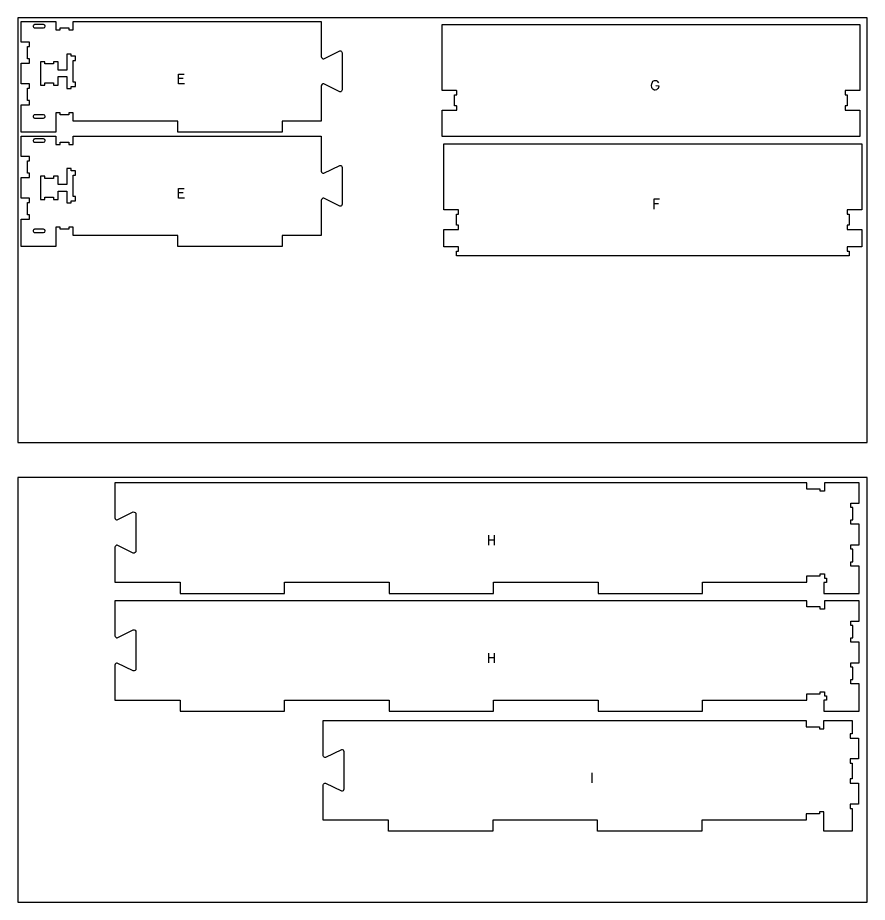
# Model space of a CAD drawing. Header units: millimetres. Extents: x -1220 to 1220, y -1930 to 4127.
# Drawn here: x -1220 to 1220, y -1930 to 610 of the extents above; entities that cross this region are included whole.
import ezdxf

# ---------------------------------------------------------------- set-up
doc = ezdxf.new("R2010")
doc.units = ezdxf.units.MM
for name, color, linetype, true_color in [('0_SHEET_SPRUCEPLY_2440X122', 1, 'Continuous', 0xff0000), ('1_ANYTOOL_1MMDEEP_LABELS_S', 2, 'Continuous', 0xffff00), ('3_ANYTOOL_CUTTHROUGH_INSID', 4, 'Continuous', 0x00ffff), ('4_ANYTOOL_CUTTHROUGH_OUTSI', 5, 'Continuous', 0x0000ff)]:
    doc.layers.add(name, color=color, linetype=linetype, true_color=true_color)

msp = doc.modelspace()

# ---------------------------------------------------------------- linework, layer by layer
at = {"layer": '0_SHEET_SPRUCEPLY_2440X122'}
for points in [[(-1220, 610), (-1220, -610), (1220, -610), (1220, 610)], [(-1220, -710), (-1220, -1930), (1220, -1930), (1220, -710)]]:
    msp.add_lwpolyline(points, close=True, dxfattribs=at)
at = {"layer": '1_ANYTOOL_1MMDEEP_LABELS_S'}
for p, q in [((-744.5, 435.2, 0), (-758.2, 435.2, 0)), ((-744.6, 106.7, 0), (-758.2, 106.7, 0)), ((620.5, 75.5, 0), (607, 75.5, 0)), ((132.2, -876.3, 0), (132.2, -904.3, 0)), ((149.3, -904.3, 0), (149.3, -876.3, 0)), ((149.3, -890, 0), (132.2, -890, 0)), ((132.2, -1214.7, 0), (132.2, -1242.7, 0)), ((149.3, -1242.7, 0), (149.3, -1214.7, 0)), ((149.3, -1228.4, 0), (132.2, -1228.4, 0)), ((428.6, -1558.7, 0), (428.6, -1586.7, 0))]:
    msp.add_line(p, q, dxfattribs=at)
for points in [[(-740.5, 420.2), (-758.2, 420.2), (-758.2, 448.2), (-741.6, 448.2)], [(612.3, 414.9), (621.4, 414.8), (620.4, 409.3), (619.4, 407.1), (617.9, 405.3), (614.5, 402.8), (610.8, 401.9), (608.9, 402.1), (607, 402.7), (603.7, 405.2), (602.3, 407.1), (601.3, 409.5), (600.5, 415.5), (601.1, 420.5), (603, 425.3), (604.4, 427.3), (606.3, 428.8), (608.6, 429.7), (611.4, 430), (614.4, 429.5), (616.8, 427.9), (620.3, 423.1)], [(-740.6, 91.7), (-758.2, 91.7), (-758.2, 119.7), (-741.6, 119.7)], [(623.5, 88.5), (607, 88.5), (607, 60.5)]]:
    msp.add_lwpolyline(points, dxfattribs=at)
at = {"layer": '3_ANYTOOL_CUTTHROUGH_INSID'}
for points in [[(-1145.4, 590.2), (-1171.2, 590.2), (-1171.9, 590.1), (-1172.7, 589.9), (-1173.4, 589.4), (-1174.6, 588), (-1175.1, 586.3), (-1175.1, 584.6), (-1174.6, 582.9), (-1173.4, 581.5), (-1172.7, 581.1), (-1171.9, 580.8), (-1171.2, 580.7), (-1145.4, 580.7, 1)], [(-1145.4, 321.7, 1), (-1145.4, 331.2), (-1171.2, 331.2), (-1171.9, 331.1), (-1172.7, 330.9), (-1173.4, 330.4), (-1174.6, 329), (-1175.1, 327.3), (-1175.1, 325.6), (-1174.6, 323.9), (-1173.4, 322.5), (-1172.7, 322.1), (-1171.9, 321.8), (-1171.2, 321.7)], [(-1145.5, 261.7), (-1171.2, 261.7), (-1172, 261.6), (-1172.7, 261.3), (-1173.5, 260.9), (-1174.6, 259.5), (-1175.1, 257.8), (-1175.1, 256.1), (-1174.6, 254.4), (-1173.5, 253), (-1172.7, 252.5), (-1172, 252.3), (-1171.2, 252.2), (-1145.5, 252.2, 1)], [(-1145.5, -6.8, 1), (-1145.5, 2.7), (-1171.2, 2.7), (-1172, 2.6), (-1172.7, 2.3), (-1173.5, 1.9), (-1174.6, 0.5), (-1175.1, -1.2), (-1175.1, -2.9), (-1174.6, -4.6), (-1173.5, -6), (-1172.7, -6.5), (-1172, -6.7), (-1171.2, -6.8)]]:
    msp.add_lwpolyline(points, format="xyb", close=True, dxfattribs=at)
for points in [[(-1060.7, 499.3), (-1060.7, 499.2), (-1066.2, 499.2), (-1066.2, 505.2), (-1078.7, 505.2), (-1078.7, 459.2), (-1104.2, 459.2), (-1104.2, 483.2), (-1116.7, 483.2), (-1116.7, 477.2), (-1142.2, 477.2), (-1142.2, 483.2), (-1154.7, 483.2), (-1154.7, 416.7), (-1142.2, 416.7), (-1142.2, 422.7), (-1116.7, 422.7), (-1116.7, 416.7), (-1104.2, 416.7), (-1104.2, 440.7), (-1078.7, 440.7), (-1078.7, 406.7), (-1066.2, 406.7), (-1066.2, 412.7), (-1060.2, 412.7), (-1060.2, 412.8), (-1054.2, 412.8), (-1054.2, 425.3), (-1060.2, 425.3), (-1060.2, 486.8), (-1054.2, 486.8), (-1054.2, 499.3)], [(-1060.7, 170.7), (-1060.7, 170.6), (-1066.2, 170.6), (-1066.2, 176.6), (-1078.7, 176.6), (-1078.7, 130.7), (-1104.2, 130.7), (-1104.2, 154.7), (-1116.7, 154.7), (-1116.7, 148.7), (-1142.2, 148.7), (-1142.2, 154.7), (-1154.7, 154.7), (-1154.7, 88.2), (-1142.2, 88.2), (-1142.2, 94.2), (-1116.7, 94.2), (-1116.7, 88.2), (-1104.2, 88.2), (-1104.2, 112.2), (-1078.7, 112.2), (-1078.7, 78.1), (-1066.2, 78.1), (-1066.2, 84.1), (-1060.2, 84.1), (-1060.2, 84.2), (-1054.2, 84.2), (-1054.2, 96.7), (-1060.2, 96.7), (-1060.2, 158.2), (-1054.2, 158.2), (-1054.2, 170.7)]]:
    msp.add_lwpolyline(points, close=True, dxfattribs=at)
at = {"layer": '4_ANYTOOL_CUTTHROUGH_OUTSI'}
for points in [[(-460.4, 598.7), (-348.2, 598.7), (-348.2, 498.1, 0.463455), (-340.9, 491.9), (-340.8, 491.9), (-294.8, 514.6, -0.461531), (-288.2, 508.9), (-288.2, 403.1, -0.461531), (-294.8, 397.4), (-340.8, 420), (-340.9, 420.1, 0.463455), (-348.2, 413.9), (-348.2, 313.2), (-460.4, 313.2, 0.414214), (-460.7, 313), (-460.7, 281.2), (-760.2, 281.2), (-760.2, 313, 0.414214), (-760.4, 313.2), (-1060.2, 313.2), (-1060.2, 337, 0.414214), (-1060.4, 337.2), (-1072.4, 337.2, 0.414214), (-1072.7, 337), (-1072.7, 331.2), (-1098.2, 331.2), (-1098.2, 337, 0.414214), (-1098.4, 337.2), (-1110.4, 337.2, 0.414214), (-1110.7, 337), (-1110.7, 281.2), (-1210.2, 281.2), (-1210.2, 359.7), (-1186.4, 359.7, 0.414214), (-1186.2, 360), (-1186.2, 372, 0.414214), (-1186.4, 372.2), (-1192.2, 372.2), (-1192.2, 407.7), (-1186.4, 407.7, 0.414214), (-1186.2, 408), (-1186.2, 420, 0.414214), (-1186.4, 420.2), (-1210.2, 420.2), (-1210.2, 479.7), (-1186.4, 479.7, 0.414214), (-1186.2, 480), (-1186.2, 492, 0.414214), (-1186.4, 492.2), (-1192.2, 492.2), (-1192.2, 527.7), (-1186.4, 527.7, 0.414214), (-1186.2, 528), (-1186.2, 540, 0.414214), (-1186.4, 540.2), (-1210.2, 540.2), (-1210.2, 598.7), (-1110.7, 598.7), (-1110.7, 575, 0.414214), (-1110.4, 574.7), (-1098.4, 574.7, 0.414214), (-1098.2, 575), (-1098.2, 580.7), (-1072.7, 580.7), (-1072.7, 575, 0.414214), (-1072.4, 574.7), (-1060.4, 574.7, 0.414214), (-1060.2, 575), (-1060.2, 598.7)], [(1156.5, 344.1), (1198.2, 344.1), (1198.2, 268.6), (-1.3, 268.6), (-1.3, 344.1), (40.5, 344.1, 0.414214), (40.7, 344.3), (40.7, 356.3, 0.414214), (40.5, 356.6), (34.7, 356.6), (34.7, 388.1), (40.5, 388.1, 0.414214), (40.7, 388.3), (40.7, 400.3, 0.414214), (40.5, 400.6), (-1.3, 400.6), (-1.3, 590.1), (1198.2, 590.1), (1198.2, 400.6), (1156.5, 400.6, 0.414214), (1156.2, 400.3), (1156.2, 388.3, 0.414214), (1156.5, 388.1), (1162.2, 388.1), (1162.2, 356.6), (1156.5, 356.6, 0.414214), (1156.2, 356.3), (1156.2, 344.3, 0.414214)], [(-460.5, 270.2), (-348.2, 270.2), (-348.2, 169.5, 0.463455), (-340.9, 163.3), (-340.9, 163.4), (-294.9, 186, -0.461531), (-288.2, 180.3), (-288.2, 74.5, -0.461531), (-294.9, 68.8), (-340.9, 91.5), (-340.9, 91.5, 0.463455), (-348.2, 85.3), (-348.2, -15.3), (-460.5, -15.3, 0.414214), (-460.7, -15.6), (-460.7, -47.3), (-760.2, -47.3), (-760.2, -15.6, 0.414214), (-760.5, -15.3), (-1060.2, -15.3), (-1060.2, 8.4, 0.414214), (-1060.5, 8.7), (-1072.5, 8.7, 0.414214), (-1072.7, 8.4), (-1072.7, 2.7), (-1098.2, 2.7), (-1098.2, 8.4, 0.414214), (-1098.5, 8.7), (-1110.5, 8.7, 0.414214), (-1110.7, 8.4), (-1110.7, -47.3), (-1210.2, -47.3), (-1210.2, 31.2), (-1186.5, 31.2, 0.414214), (-1186.2, 31.4), (-1186.2, 43.4, 0.414214), (-1186.5, 43.7), (-1192.2, 43.7), (-1192.2, 79.2), (-1186.5, 79.2, 0.414214), (-1186.2, 79.4), (-1186.2, 91.4, 0.414214), (-1186.5, 91.7), (-1210.2, 91.7), (-1210.2, 151.2), (-1186.5, 151.2, 0.414214), (-1186.2, 151.4), (-1186.2, 163.4, 0.414214), (-1186.5, 163.7), (-1192.2, 163.7), (-1192.2, 199.2), (-1186.5, 199.2, 0.414214), (-1186.2, 199.4), (-1186.2, 211.4, 0.414214), (-1186.5, 211.7), (-1210.2, 211.7), (-1210.2, 270.2), (-1110.7, 270.2), (-1110.7, 246.4, 0.414214), (-1110.5, 246.2), (-1098.5, 246.2, 0.414214), (-1098.2, 246.4), (-1098.2, 252.2), (-1072.7, 252.2), (-1072.7, 246.4, 0.414214), (-1072.5, 246.2), (-1060.5, 246.2, 0.414214), (-1060.2, 246.4), (-1060.2, 270.2)], [(1162.1, -47.7, 0.414214), (1161.8, -47.9), (1161.8, -59.9, 0.414214), (1162.1, -60.2), (1167.8, -60.2), (1167.8, -73.7), (40.3, -73.7), (40.3, -60.2), (46.1, -60.2, 0.414214), (46.3, -59.9), (46.3, -47.9, 0.414214), (46.1, -47.7), (4.3, -47.7), (4.3, 1.8), (46.1, 1.8, 0.414214), (46.3, 2.1), (46.3, 14.1, 0.414214), (46.1, 14.3), (40.3, 14.3), (40.3, 45.8), (46.1, 45.8, 0.414214), (46.3, 46.1), (46.3, 58.1, 0.414214), (46.1, 58.3), (4.3, 58.3), (4.3, 247.8), (1203.8, 247.8), (1203.8, 58.3), (1162.1, 58.3, 0.414214), (1161.8, 58.1), (1161.8, 46.1, 0.414214), (1162.1, 45.8), (1167.8, 45.8), (1167.8, 14.3), (1162.1, 14.3, 0.414214), (1161.8, 14.1), (1161.8, 2.1, 0.414214), (1162.1, 1.8), (1203.8, 1.8), (1203.8, -47.7)], [(-940.6, -826.2, 0.461531), (-933.9, -831.9), (-887.9, -809.2), (-887.9, -809.2, -0.463455), (-880.6, -815.4), (-880.6, -921.2, -0.463455), (-887.9, -927.4), (-887.9, -927.3), (-933.9, -904.7, 0.461531), (-940.6, -910.4), (-940.6, -1011), (-753.4, -1011, -0.414214), (-753.1, -1011.3), (-753.1, -1043), (-453.6, -1043), (-453.6, -1011.3, -0.414214), (-453.4, -1011), (-153.4, -1011, -0.414214), (-153.1, -1011.3), (-153.1, -1043), (146.4, -1043), (146.4, -1011.3, -0.414214), (146.6, -1011), (446.6, -1011, -0.414214), (446.9, -1011.3), (446.9, -1043), (746.4, -1043), (746.4, -1011.3, -0.414214), (746.6, -1011), (1046.4, -1011), (1046.4, -993.3, -0.414214), (1046.6, -993), (1084.4, -993), (1084.4, -987.3, -0.414214), (1084.6, -987), (1096.6, -987, -0.414214), (1096.9, -987.3), (1096.9, -999), (1102.6, -999, -0.414214), (1102.9, -999.3), (1102.9, -1011.3, -0.414214), (1102.6, -1011.5), (1095.5, -1011.5), (1095.5, -1043), (1196.4, -1043), (1196.4, -964.5), (1172.6, -964.5, -0.414214), (1172.4, -964.3), (1172.4, -952.3, -0.414214), (1172.6, -952), (1178.4, -952), (1178.4, -916.5), (1172.6, -916.5, -0.414214), (1172.4, -916.3), (1172.4, -904.3, -0.414214), (1172.6, -904), (1196.4, -904), (1196.4, -844.5), (1172.6, -844.5, -0.414214), (1172.4, -844.3), (1172.4, -832.3, -0.414214), (1172.6, -832), (1178.4, -832), (1178.4, -796.5), (1172.6, -796.5, -0.414214), (1172.4, -796.3), (1172.4, -784.3, -0.414214), (1172.6, -784), (1196.4, -784), (1196.4, -725.5), (1096.9, -725.5), (1096.9, -749.3, -0.414214), (1096.6, -749.5), (1084.6, -749.5, -0.414214), (1084.4, -749.3), (1084.4, -743.5), (1046.6, -743.5, -0.414214), (1046.4, -743.3), (1046.4, -725.5), (-940.6, -725.5)], [(-940.6, -1164.6, 0.461531), (-933.9, -1170.3), (-887.9, -1147.7), (-887.9, -1147.6, -0.463455), (-880.6, -1153.8), (-880.6, -1259.6, -0.463455), (-887.9, -1265.8), (-887.9, -1265.8), (-933.9, -1243.1, 0.461531), (-940.6, -1248.8), (-940.6, -1349.5), (-753.4, -1349.5, -0.414214), (-753.1, -1349.7), (-753.1, -1381.5), (-453.6, -1381.5), (-453.6, -1349.7, -0.414214), (-453.4, -1349.5), (-153.4, -1349.5, -0.414214), (-153.1, -1349.7), (-153.1, -1381.5), (146.4, -1381.5), (146.4, -1349.7, -0.414214), (146.6, -1349.5), (446.6, -1349.5, -0.414214), (446.9, -1349.7), (446.9, -1381.5), (746.4, -1381.5), (746.4, -1349.7, -0.414214), (746.6, -1349.5), (1046.4, -1349.5), (1046.4, -1331.7, -0.414214), (1046.6, -1331.5), (1084.4, -1331.5), (1084.4, -1325.7, -0.414214), (1084.6, -1325.5), (1096.6, -1325.5, -0.414214), (1096.9, -1325.7), (1096.9, -1337.5), (1102.6, -1337.5, -0.414214), (1102.9, -1337.7), (1102.9, -1349.7, -0.414214), (1102.6, -1350), (1095.5, -1350), (1095.5, -1381.5), (1196.4, -1381.5), (1196.4, -1303), (1172.6, -1303, -0.414214), (1172.4, -1302.7), (1172.4, -1290.7, -0.414214), (1172.6, -1290.5), (1178.4, -1290.5), (1178.4, -1255), (1172.6, -1255, -0.414214), (1172.4, -1254.7), (1172.4, -1242.7, -0.414214), (1172.6, -1242.5), (1196.4, -1242.5), (1196.4, -1183), (1172.6, -1183, -0.414214), (1172.4, -1182.7), (1172.4, -1170.7, -0.414214), (1172.6, -1170.5), (1178.4, -1170.5), (1178.4, -1135), (1172.6, -1135, -0.414214), (1172.4, -1134.7), (1172.4, -1122.7, -0.414214), (1172.6, -1122.5), (1196.4, -1122.5), (1196.4, -1064), (1096.9, -1064), (1096.9, -1087.7, -0.414214), (1096.6, -1088), (1084.6, -1088, -0.414214), (1084.4, -1087.7), (1084.4, -1082), (1046.6, -1082, -0.414214), (1046.4, -1081.7), (1046.4, -1064), (-940.6, -1064)], [(-342.3, -1509), (-342.3, -1408.3), (1044.7, -1408.3), (1044.7, -1426, 0.414214), (1044.9, -1426.3), (1082.7, -1426.3), (1082.7, -1432, 0.414214), (1082.9, -1432.3), (1094.9, -1432.3, 0.414214), (1095.2, -1432), (1095.2, -1408.3), (1176.7, -1408.3), (1176.7, -1445.8), (1170.9, -1445.8, 0.414214), (1170.7, -1446), (1170.7, -1458, 0.414214), (1170.9, -1458.3), (1194.7, -1458.3), (1194.7, -1517.8), (1170.9, -1517.8, 0.414214), (1170.7, -1518), (1170.7, -1530, 0.414214), (1170.9, -1530.3), (1176.7, -1530.3), (1176.7, -1575.8), (1170.9, -1575.8, 0.414214), (1170.7, -1576), (1170.7, -1588, 0.414214), (1170.9, -1588.3), (1194.7, -1588.3), (1194.7, -1647.8), (1170.9, -1647.8, 0.414214), (1170.7, -1648), (1170.7, -1660, 0.414214), (1170.9, -1660.3), (1176.7, -1660.3), (1176.7, -1725.8), (1095.2, -1725.8), (1095.2, -1670, 0.414214), (1094.9, -1669.8), (1082.9, -1669.8, 0.414214), (1082.7, -1670), (1082.7, -1675.8), (1044.9, -1675.8, 0.414214), (1044.7, -1676), (1044.7, -1693.8), (744.9, -1693.8, 0.414214), (744.7, -1694), (744.7, -1725.8), (445.2, -1725.8), (445.2, -1694, 0.414214), (444.9, -1693.8), (144.9, -1693.8, 0.414214), (144.7, -1694), (144.7, -1725.8), (-154.8, -1725.8), (-154.8, -1694, 0.414214), (-155.1, -1693.8), (-342.3, -1693.8), (-342.3, -1593.1, -0.461531), (-335.7, -1587.5), (-289.7, -1610.1), (-289.6, -1610.1, 0.463455), (-282.3, -1604), (-282.3, -1498.1, 0.463455), (-289.6, -1492), (-289.7, -1492), (-335.7, -1514.6, -0.461531)]]:
    msp.add_lwpolyline(points, format="xyb", close=True, dxfattribs=at)

doc.saveas('drawing.dxf')
